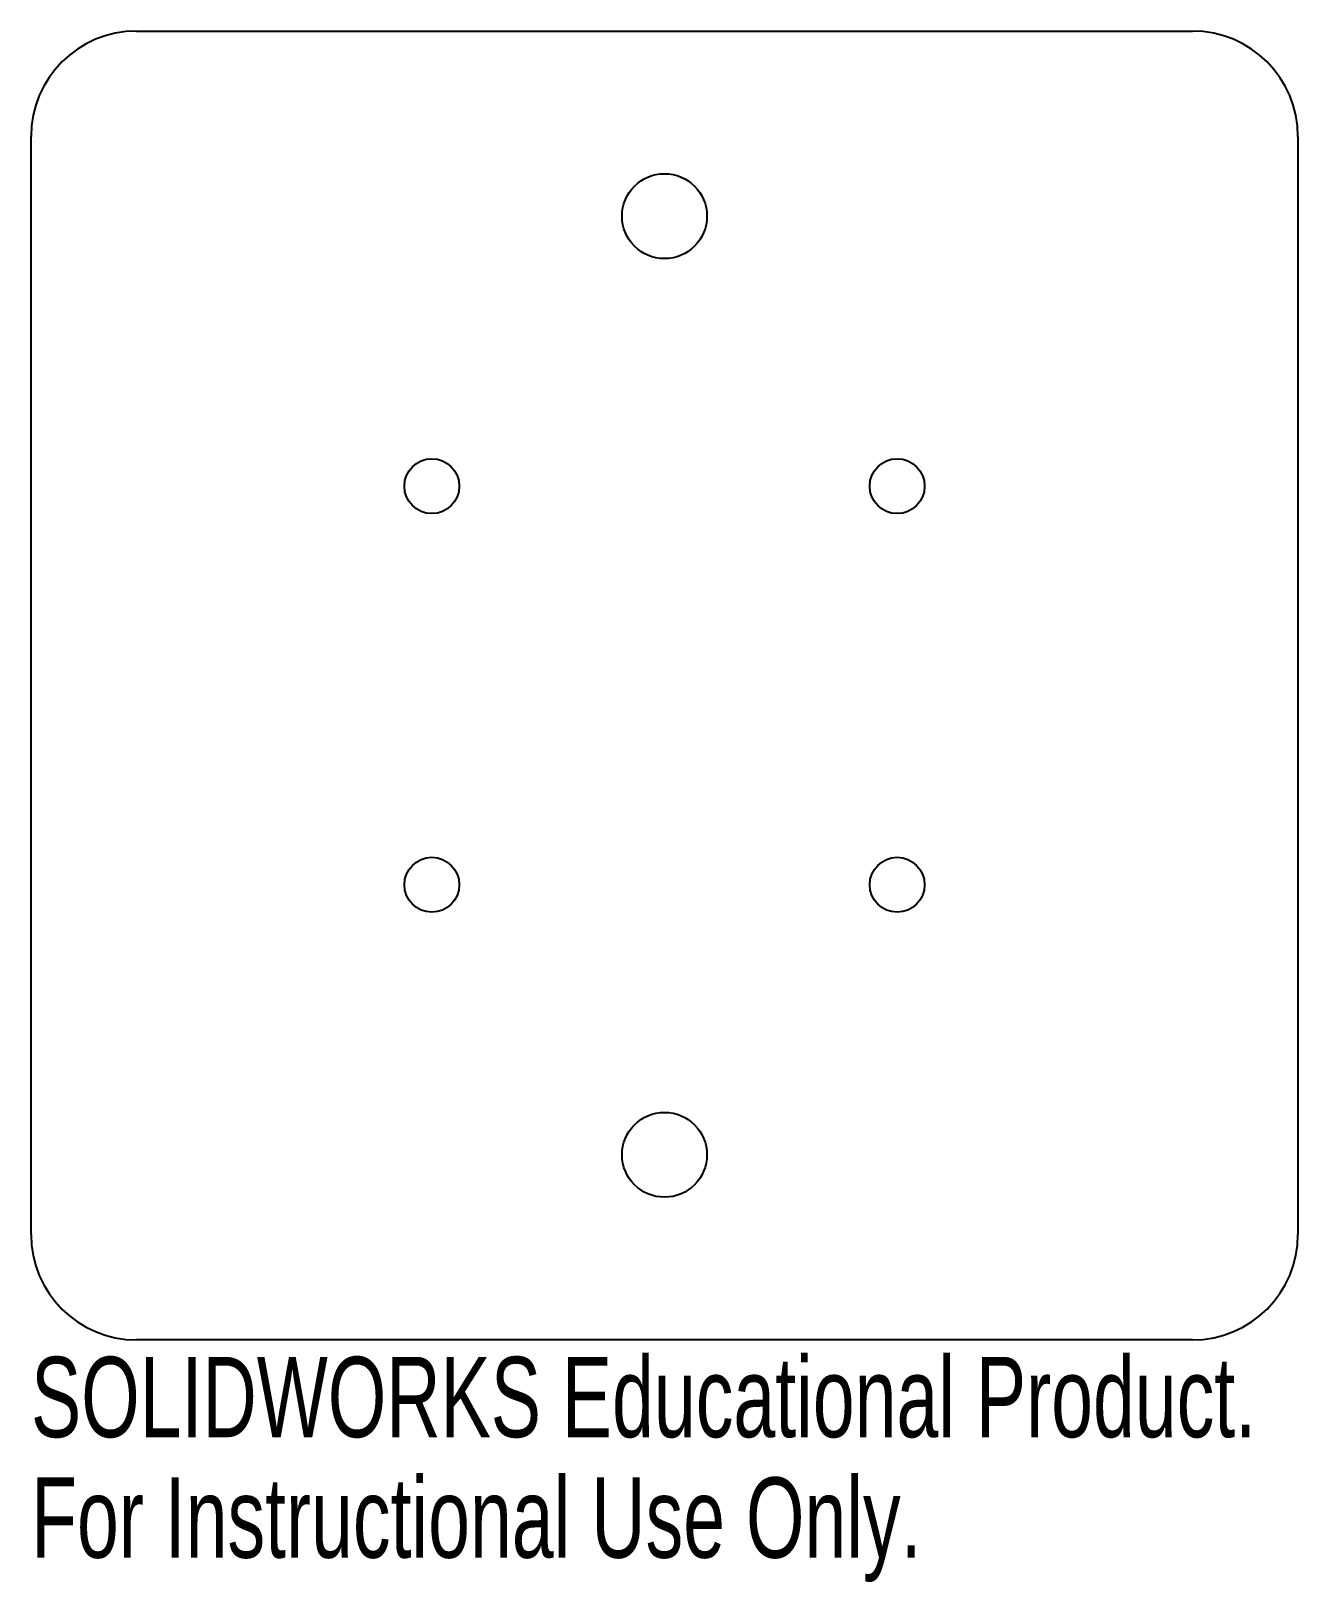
# Model space of a CAD drawing. Header units: inches. Extents: x -1.5 to 1.5, y -2.12 to 1.55.
import ezdxf

# ---------------------------------------------------------------- set-up
doc = ezdxf.new("R2010")
doc.units = ezdxf.units.IN
doc.header["$MEASUREMENT"] = 0
doc.styles.add('SLDTEXTSTYLE0', font='TXT', dxfattribs={"width": 0.7})

msp = doc.modelspace()

# ---------------------------------------------------------------- linework, layer by layer
at = {"color": 7, "linetype": 'Continuous', "lineweight": 25}
for p, q in [((-1.25, 1.55), (1.25, 1.55)), ((-1.5, -1.3), (-1.5, 1.3)), ((1.5, 1.3), (1.5, -1.3)), ((1.25, -1.55), (-1.25, -1.55))]:
    msp.add_line(p, q, dxfattribs=at)
for centre, radius in [((0, 1.1115), 0.1005), ((-0.551, 0.472), 0.065), ((0.551, 0.472), 0.065), ((-0.551, -0.472), 0.065), ((0.551, -0.472), 0.065), ((0, -1.1115), 0.1005)]:
    msp.add_circle(centre, radius, dxfattribs=at)
for centre, start, end in [((-1.25, 1.3), 90, 180), ((1.25, 1.3), 0, 90), ((-1.25, -1.3), 180, 270), ((1.25, -1.3), 270, 0)]:
    msp.add_arc(centre, 0.25, start, end, dxfattribs=at)

# ---------------------------------------------------------------- texts
at = {"color": 7, "linetype": 'Continuous', "char_height": 0.1903, "attachment_point": 1, "style": 'SLDTEXTSTYLE0'}
for s, insert in [('SOLIDWORKS Educational Product.', (-1.5, -1.5901)), ('For Instructional Use Only.', (-1.5, -1.8756))]:
    msp.add_mtext(s, dxfattribs=dict(at, insert=insert))

doc.saveas('drawing.dxf')
